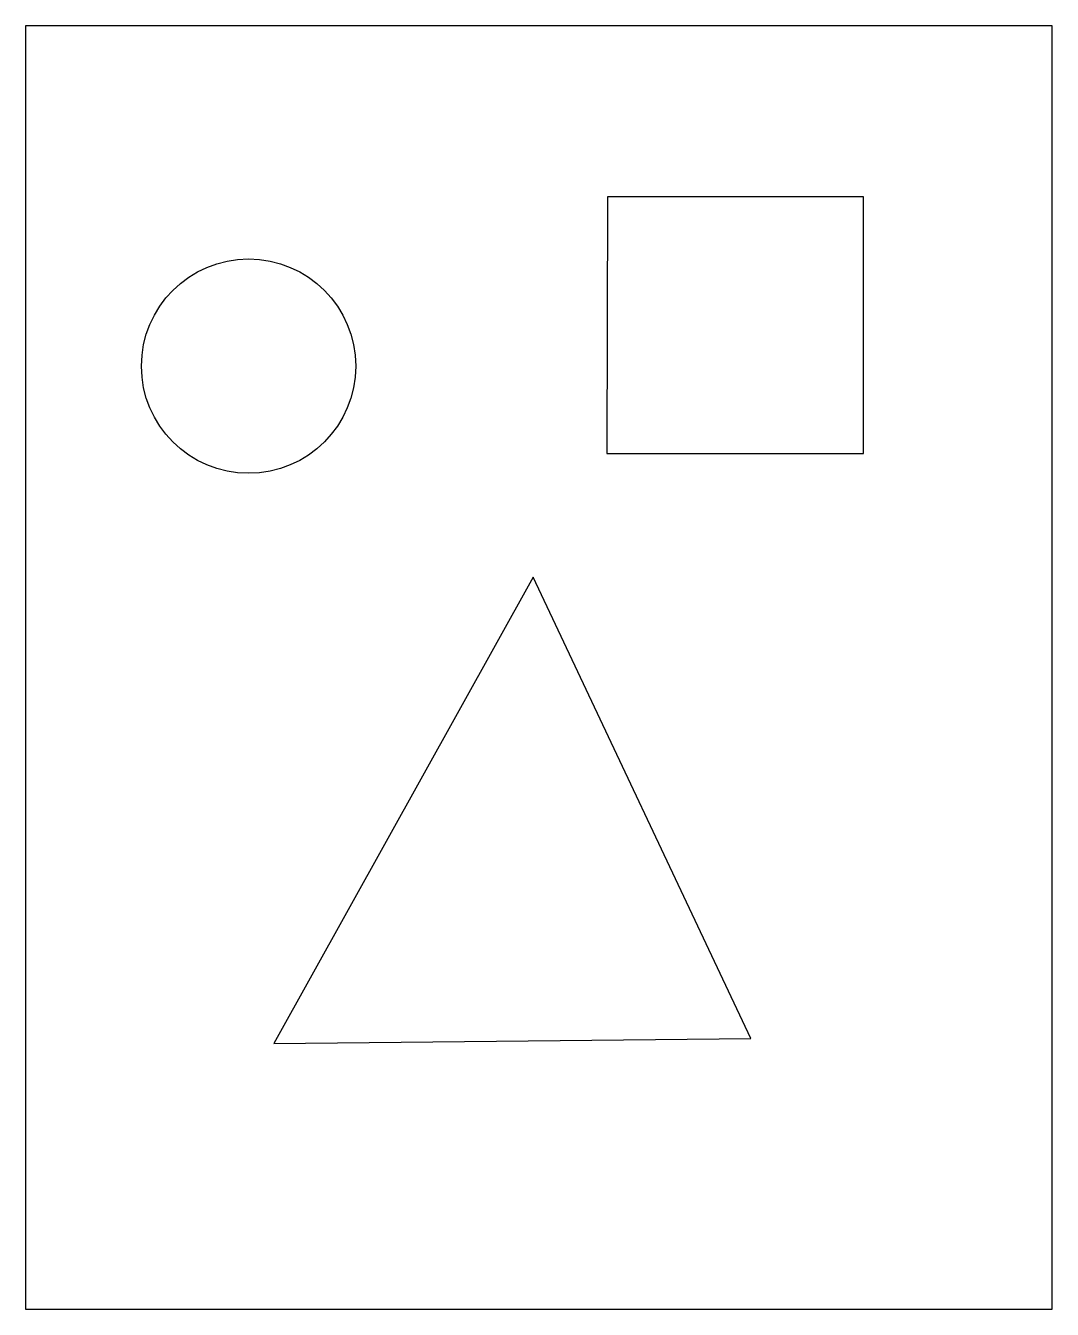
# Model space of a CAD drawing. Header units: millimetres. Extents: x 74.8 to 114.8, y 24.2 to 74.2.
import ezdxf

# ---------------------------------------------------------------- set-up
doc = ezdxf.new("R2010")
doc.units = ezdxf.units.MM
doc.header["$MEASUREMENT"] = 0

msp = doc.modelspace()

# ---------------------------------------------------------------- linework, layer by layer
for points in [[(74.82, 74.173), (74.82, 24.173), (114.82, 24.173), (114.82, 74.173)], [(97.484, 67.512), (97.464, 57.512), (107.464, 57.512), (107.457, 67.512)]]:
    msp.add_lwpolyline(points, close=True)
msp.add_lwpolyline([(84.486, 34.525), (103.075, 34.727), (94.589, 52.693), (84.486, 34.525)])
msp.add_circle((83.506, 60.911), 4.174)

doc.saveas('drawing.dxf')
